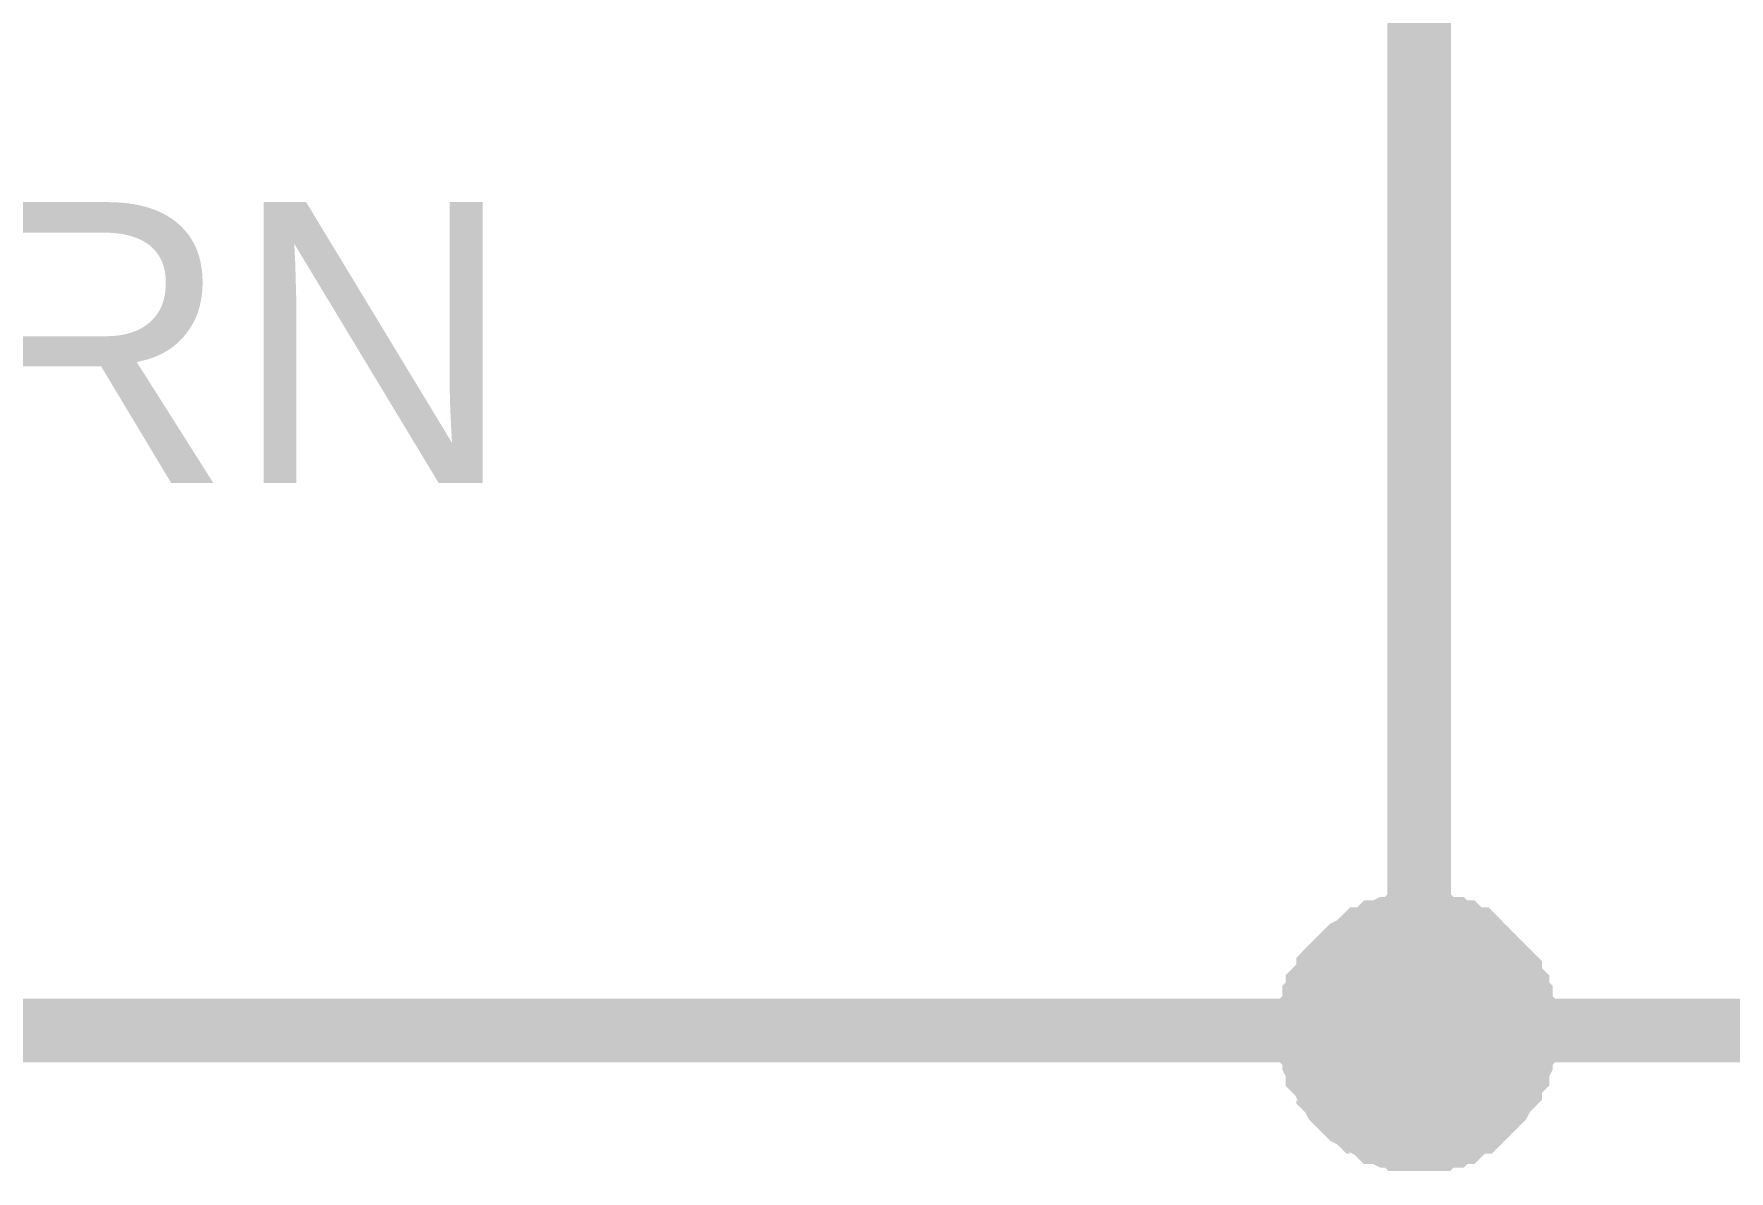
# Model space of a CAD drawing. Header units: millimetres. Extents: x -2024 to 917, y -725 to 13.
# Drawn here: x -1478.16 to -1470.16, y -447.33 to -441.96 of the extents above; entities that cross this region are included whole.
import ezdxf

# ---------------------------------------------------------------- set-up
doc = ezdxf.new("R2010")
doc.units = ezdxf.units.MM
doc.styles.get("Standard").update_dxf_attribs({"font": 'arial.ttf'})

msp = doc.modelspace()

# ---------------------------------------------------------------- linework, layer by layer
at = {"color": 7}
for points, const_width in [([(-1489.1167, -446.6654), (-1471.6222, -446.6654), (-1471.6222, -439.1642)], 0.2997), ([(-1472.1353, -446.6654), (-1472.1353, -446.6323), (-1472.1353, -446.6157), (-1472.1353, -446.5826), (-1472.1187, -446.566), (-1472.1187, -446.5329), (-1472.1187, -446.5163), (-1472.1022, -446.4998), (-1472.1022, -446.4667), (-1472.0856, -446.4501), (-1472.0691, -446.4335), (-1472.0525, -446.4004), (-1472.0525, -446.3839), (-1472.036, -446.3673), (-1472.0194, -446.3508), (-1472.0029, -446.3342), (-1471.9863, -446.3176), (-1471.9698, -446.3011), (-1471.9532, -446.2845), (-1471.9201, -446.268), (-1471.9036, -446.2514), (-1471.887, -446.2348), (-1471.8705, -446.2348), (-1471.8373, -446.2183), (-1471.8208, -446.2017), (-1471.8042, -446.2017), (-1471.7711, -446.1852), (-1471.7546, -446.1852), (-1471.7215, -446.1852), (-1471.7049, -446.1686), (-1471.6718, -446.1686), (-1471.6553, -446.1686), (-1471.6222, -446.1686)], 0.2997), ([(-1472.1353, -446.6654), (-1472.1353, -446.6323), (-1472.1353, -446.6157), (-1472.1353, -446.5826), (-1472.1187, -446.566), (-1472.1187, -446.5329), (-1472.1187, -446.5163), (-1472.1022, -446.4998), (-1472.1022, -446.4667), (-1472.0856, -446.4501), (-1472.0691, -446.4335), (-1472.0525, -446.4004), (-1472.0525, -446.3839), (-1472.036, -446.3673), (-1472.0194, -446.3508), (-1472.0029, -446.3342), (-1471.9863, -446.3176), (-1471.9698, -446.3011), (-1471.9532, -446.2845), (-1471.9201, -446.268), (-1471.9036, -446.2514), (-1471.887, -446.2348), (-1471.8705, -446.2348), (-1471.8373, -446.2183), (-1471.8208, -446.2017), (-1471.8042, -446.2017), (-1471.7711, -446.1852), (-1471.7546, -446.1852), (-1471.7215, -446.1852), (-1471.7049, -446.1686), (-1471.6718, -446.1686), (-1471.6553, -446.1686), (-1471.6222, -446.1686)], 0.2997), ([(-1472.1353, -446.6654), (-1472.1353, -446.6323), (-1472.1353, -446.6157), (-1472.1353, -446.5826), (-1472.1187, -446.566), (-1472.1187, -446.5329), (-1472.1187, -446.5163), (-1472.1022, -446.4998), (-1472.1022, -446.4667), (-1472.0856, -446.4501), (-1472.0691, -446.4335), (-1472.0525, -446.4004), (-1472.0525, -446.3839), (-1472.036, -446.3673), (-1472.0194, -446.3508), (-1472.0029, -446.3342), (-1471.9863, -446.3176), (-1471.9698, -446.3011), (-1471.9532, -446.2845), (-1471.9201, -446.268), (-1471.9036, -446.2514), (-1471.887, -446.2348), (-1471.8705, -446.2348), (-1471.8373, -446.2183), (-1471.8208, -446.2017), (-1471.8042, -446.2017), (-1471.7711, -446.1852), (-1471.7546, -446.1852), (-1471.7215, -446.1852), (-1471.7049, -446.1686), (-1471.6718, -446.1686), (-1471.6553, -446.1686), (-1471.6222, -446.1686)], 0.2997), ([(-1472.1353, -446.6654), (-1472.1353, -446.6323), (-1472.1353, -446.6157), (-1472.1353, -446.5826), (-1472.1187, -446.566), (-1472.1187, -446.5329), (-1472.1187, -446.5163), (-1472.1022, -446.4998), (-1472.1022, -446.4667), (-1472.0856, -446.4501), (-1472.0691, -446.4335), (-1472.0525, -446.4004), (-1472.0525, -446.3839), (-1472.036, -446.3673), (-1472.0194, -446.3508), (-1472.0029, -446.3342), (-1471.9863, -446.3176), (-1471.9698, -446.3011), (-1471.9532, -446.2845), (-1471.9201, -446.268), (-1471.9036, -446.2514), (-1471.887, -446.2348), (-1471.8705, -446.2348), (-1471.8373, -446.2183), (-1471.8208, -446.2017), (-1471.8042, -446.2017), (-1471.7711, -446.1852), (-1471.7546, -446.1852), (-1471.7215, -446.1852), (-1471.7049, -446.1686), (-1471.6718, -446.1686), (-1471.6553, -446.1686), (-1471.6222, -446.1686)], 0.2997), ([(-1471.6222, -446.1686), (-1471.6222, -446.1686)], 0.2997), ([(-1471.6222, -446.1686), (-1471.5891, -446.1686), (-1471.5725, -446.1686), (-1471.5394, -446.1686), (-1471.5229, -446.1852), (-1471.4898, -446.1852), (-1471.4732, -446.1852), (-1471.4567, -446.2017), (-1471.4236, -446.2017), (-1471.407, -446.2183), (-1471.3905, -446.2348), (-1471.3574, -446.2348), (-1471.3408, -446.2514), (-1471.3243, -446.268), (-1471.3077, -446.2845), (-1471.2912, -446.3011), (-1471.2746, -446.3176), (-1471.2581, -446.3342), (-1471.2415, -446.3508), (-1471.225, -446.3673), (-1471.2084, -446.3839), (-1471.1919, -446.4004), (-1471.1919, -446.4335), (-1471.1753, -446.4501), (-1471.1588, -446.4667), (-1471.1588, -446.4998), (-1471.1422, -446.5163), (-1471.1422, -446.5329), (-1471.1422, -446.566), (-1471.1257, -446.5826), (-1471.1257, -446.6157), (-1471.1257, -446.6323), (-1471.1257, -446.6654)], 0.2997), ([(-1471.6222, -446.1686), (-1471.6222, -446.1686)], 0.2997), ([(-1471.6222, -446.1686), (-1471.5891, -446.1686), (-1471.5725, -446.1686), (-1471.5394, -446.1686), (-1471.5229, -446.1852), (-1471.4898, -446.1852), (-1471.4732, -446.1852), (-1471.4567, -446.2017), (-1471.4236, -446.2017), (-1471.407, -446.2183), (-1471.3905, -446.2348), (-1471.3574, -446.2348), (-1471.3408, -446.2514), (-1471.3243, -446.268), (-1471.3077, -446.2845), (-1471.2912, -446.3011), (-1471.2746, -446.3176), (-1471.2581, -446.3342), (-1471.2415, -446.3508), (-1471.225, -446.3673), (-1471.2084, -446.3839), (-1471.1919, -446.4004), (-1471.1919, -446.4335), (-1471.1753, -446.4501), (-1471.1588, -446.4667), (-1471.1588, -446.4998), (-1471.1422, -446.5163), (-1471.1422, -446.5329), (-1471.1422, -446.566), (-1471.1257, -446.5826), (-1471.1257, -446.6157), (-1471.1257, -446.6323), (-1471.1257, -446.6654)], 0.2997), ([(-1471.6222, -446.1686), (-1471.6222, -446.1686)], 0.2997), ([(-1471.6222, -446.1686), (-1471.5891, -446.1686), (-1471.5725, -446.1686), (-1471.5394, -446.1686), (-1471.5229, -446.1852), (-1471.4898, -446.1852), (-1471.4732, -446.1852), (-1471.4567, -446.2017), (-1471.4236, -446.2017), (-1471.407, -446.2183), (-1471.3905, -446.2348), (-1471.3574, -446.2348), (-1471.3408, -446.2514), (-1471.3243, -446.268), (-1471.3077, -446.2845), (-1471.2912, -446.3011), (-1471.2746, -446.3176), (-1471.2581, -446.3342), (-1471.2415, -446.3508), (-1471.225, -446.3673), (-1471.2084, -446.3839), (-1471.1919, -446.4004), (-1471.1919, -446.4335), (-1471.1753, -446.4501), (-1471.1588, -446.4667), (-1471.1588, -446.4998), (-1471.1422, -446.5163), (-1471.1422, -446.5329), (-1471.1422, -446.566), (-1471.1257, -446.5826), (-1471.1257, -446.6157), (-1471.1257, -446.6323), (-1471.1257, -446.6654)], 0.2997), ([(-1471.6222, -446.1686), (-1471.6222, -446.1686)], 0.2997), ([(-1471.6222, -446.1686), (-1471.5891, -446.1686), (-1471.5725, -446.1686), (-1471.5394, -446.1686), (-1471.5229, -446.1852), (-1471.4898, -446.1852), (-1471.4732, -446.1852), (-1471.4567, -446.2017), (-1471.4236, -446.2017), (-1471.407, -446.2183), (-1471.3905, -446.2348), (-1471.3574, -446.2348), (-1471.3408, -446.2514), (-1471.3243, -446.268), (-1471.3077, -446.2845), (-1471.2912, -446.3011), (-1471.2746, -446.3176), (-1471.2581, -446.3342), (-1471.2415, -446.3508), (-1471.225, -446.3673), (-1471.2084, -446.3839), (-1471.1919, -446.4004), (-1471.1919, -446.4335), (-1471.1753, -446.4501), (-1471.1588, -446.4667), (-1471.1588, -446.4998), (-1471.1422, -446.5163), (-1471.1422, -446.5329), (-1471.1422, -446.566), (-1471.1257, -446.5826), (-1471.1257, -446.6157), (-1471.1257, -446.6323), (-1471.1257, -446.6654)], 0.2997), ([(-1472.1353, -446.6654), (-1472.1353, -446.6323), (-1472.1353, -446.6157), (-1472.1353, -446.5826), (-1472.1187, -446.566), (-1472.1187, -446.5329), (-1472.1187, -446.5163), (-1472.1022, -446.4998), (-1472.1022, -446.4667), (-1472.0856, -446.4501), (-1472.0691, -446.4335), (-1472.0525, -446.4004), (-1472.0525, -446.3839), (-1472.036, -446.3673), (-1472.0194, -446.3508), (-1472.0029, -446.3342), (-1471.9863, -446.3176), (-1471.9698, -446.3011), (-1471.9532, -446.2845), (-1471.9201, -446.268), (-1471.9036, -446.2514), (-1471.887, -446.2348), (-1471.8705, -446.2348), (-1471.8373, -446.2183), (-1471.8208, -446.2017), (-1471.8042, -446.2017), (-1471.7711, -446.1852), (-1471.7546, -446.1852), (-1471.7215, -446.1852), (-1471.7049, -446.1686), (-1471.6718, -446.1686), (-1471.6553, -446.1686), (-1471.6222, -446.1686)], 0.0991), ([(-1472.1353, -446.6654), (-1472.1353, -446.6323), (-1472.1353, -446.6157), (-1472.1353, -446.5826), (-1472.1187, -446.566), (-1472.1187, -446.5329), (-1472.1187, -446.5163), (-1472.1022, -446.4998), (-1472.1022, -446.4667), (-1472.0856, -446.4501), (-1472.0691, -446.4335), (-1472.0525, -446.4004), (-1472.0525, -446.3839), (-1472.036, -446.3673), (-1472.0194, -446.3508), (-1472.0029, -446.3342), (-1471.9863, -446.3176), (-1471.9698, -446.3011), (-1471.9532, -446.2845), (-1471.9201, -446.268), (-1471.9036, -446.2514), (-1471.887, -446.2348), (-1471.8705, -446.2348), (-1471.8373, -446.2183), (-1471.8208, -446.2017), (-1471.8042, -446.2017), (-1471.7711, -446.1852), (-1471.7546, -446.1852), (-1471.7215, -446.1852), (-1471.7049, -446.1686), (-1471.6718, -446.1686), (-1471.6553, -446.1686), (-1471.6222, -446.1686)], 0.0991), ([(-1472.1353, -446.6654), (-1472.1353, -446.6323), (-1472.1353, -446.6157), (-1472.1353, -446.5826), (-1472.1187, -446.566), (-1472.1187, -446.5329), (-1472.1187, -446.5163), (-1472.1022, -446.4998), (-1472.1022, -446.4667), (-1472.0856, -446.4501), (-1472.0691, -446.4335), (-1472.0525, -446.4004), (-1472.0525, -446.3839), (-1472.036, -446.3673), (-1472.0194, -446.3508), (-1472.0029, -446.3342), (-1471.9863, -446.3176), (-1471.9698, -446.3011), (-1471.9532, -446.2845), (-1471.9201, -446.268), (-1471.9036, -446.2514), (-1471.887, -446.2348), (-1471.8705, -446.2348), (-1471.8373, -446.2183), (-1471.8208, -446.2017), (-1471.8042, -446.2017), (-1471.7711, -446.1852), (-1471.7546, -446.1852), (-1471.7215, -446.1852), (-1471.7049, -446.1686), (-1471.6718, -446.1686), (-1471.6553, -446.1686), (-1471.6222, -446.1686)], 0.0991), ([(-1472.1353, -446.6654), (-1472.1353, -446.6323), (-1472.1353, -446.6157), (-1472.1353, -446.5826), (-1472.1187, -446.566), (-1472.1187, -446.5329), (-1472.1187, -446.5163), (-1472.1022, -446.4998), (-1472.1022, -446.4667), (-1472.0856, -446.4501), (-1472.0691, -446.4335), (-1472.0525, -446.4004), (-1472.0525, -446.3839), (-1472.036, -446.3673), (-1472.0194, -446.3508), (-1472.0029, -446.3342), (-1471.9863, -446.3176), (-1471.9698, -446.3011), (-1471.9532, -446.2845), (-1471.9201, -446.268), (-1471.9036, -446.2514), (-1471.887, -446.2348), (-1471.8705, -446.2348), (-1471.8373, -446.2183), (-1471.8208, -446.2017), (-1471.8042, -446.2017), (-1471.7711, -446.1852), (-1471.7546, -446.1852), (-1471.7215, -446.1852), (-1471.7049, -446.1686), (-1471.6718, -446.1686), (-1471.6553, -446.1686), (-1471.6222, -446.1686)], 0.0991), ([(-1471.6222, -446.1686), (-1471.6222, -446.1686)], 0.0991), ([(-1471.6222, -446.1686), (-1471.5891, -446.1686), (-1471.5725, -446.1686), (-1471.5394, -446.1686), (-1471.5229, -446.1852), (-1471.4898, -446.1852), (-1471.4732, -446.1852), (-1471.4567, -446.2017), (-1471.4236, -446.2017), (-1471.407, -446.2183), (-1471.3905, -446.2348), (-1471.3574, -446.2348), (-1471.3408, -446.2514), (-1471.3243, -446.268), (-1471.3077, -446.2845), (-1471.2912, -446.3011), (-1471.2746, -446.3176), (-1471.2581, -446.3342), (-1471.2415, -446.3508), (-1471.225, -446.3673), (-1471.2084, -446.3839), (-1471.1919, -446.4004), (-1471.1919, -446.4335), (-1471.1753, -446.4501), (-1471.1588, -446.4667), (-1471.1588, -446.4998), (-1471.1422, -446.5163), (-1471.1422, -446.5329), (-1471.1422, -446.566), (-1471.1257, -446.5826), (-1471.1257, -446.6157), (-1471.1257, -446.6323), (-1471.1257, -446.6654)], 0.0991), ([(-1471.6222, -446.1686), (-1471.6222, -446.1686)], 0.0991), ([(-1471.6222, -446.1686), (-1471.5891, -446.1686), (-1471.5725, -446.1686), (-1471.5394, -446.1686), (-1471.5229, -446.1852), (-1471.4898, -446.1852), (-1471.4732, -446.1852), (-1471.4567, -446.2017), (-1471.4236, -446.2017), (-1471.407, -446.2183), (-1471.3905, -446.2348), (-1471.3574, -446.2348), (-1471.3408, -446.2514), (-1471.3243, -446.268), (-1471.3077, -446.2845), (-1471.2912, -446.3011), (-1471.2746, -446.3176), (-1471.2581, -446.3342), (-1471.2415, -446.3508), (-1471.225, -446.3673), (-1471.2084, -446.3839), (-1471.1919, -446.4004), (-1471.1919, -446.4335), (-1471.1753, -446.4501), (-1471.1588, -446.4667), (-1471.1588, -446.4998), (-1471.1422, -446.5163), (-1471.1422, -446.5329), (-1471.1422, -446.566), (-1471.1257, -446.5826), (-1471.1257, -446.6157), (-1471.1257, -446.6323), (-1471.1257, -446.6654)], 0.0991), ([(-1471.6222, -446.1686), (-1471.6222, -446.1686)], 0.0991), ([(-1471.6222, -446.1686), (-1471.5891, -446.1686), (-1471.5725, -446.1686), (-1471.5394, -446.1686), (-1471.5229, -446.1852), (-1471.4898, -446.1852), (-1471.4732, -446.1852), (-1471.4567, -446.2017), (-1471.4236, -446.2017), (-1471.407, -446.2183), (-1471.3905, -446.2348), (-1471.3574, -446.2348), (-1471.3408, -446.2514), (-1471.3243, -446.268), (-1471.3077, -446.2845), (-1471.2912, -446.3011), (-1471.2746, -446.3176), (-1471.2581, -446.3342), (-1471.2415, -446.3508), (-1471.225, -446.3673), (-1471.2084, -446.3839), (-1471.1919, -446.4004), (-1471.1919, -446.4335), (-1471.1753, -446.4501), (-1471.1588, -446.4667), (-1471.1588, -446.4998), (-1471.1422, -446.5163), (-1471.1422, -446.5329), (-1471.1422, -446.566), (-1471.1257, -446.5826), (-1471.1257, -446.6157), (-1471.1257, -446.6323), (-1471.1257, -446.6654)], 0.0991), ([(-1471.6222, -446.1686), (-1471.6222, -446.1686)], 0.0991), ([(-1471.6222, -446.1686), (-1471.5891, -446.1686), (-1471.5725, -446.1686), (-1471.5394, -446.1686), (-1471.5229, -446.1852), (-1471.4898, -446.1852), (-1471.4732, -446.1852), (-1471.4567, -446.2017), (-1471.4236, -446.2017), (-1471.407, -446.2183), (-1471.3905, -446.2348), (-1471.3574, -446.2348), (-1471.3408, -446.2514), (-1471.3243, -446.268), (-1471.3077, -446.2845), (-1471.2912, -446.3011), (-1471.2746, -446.3176), (-1471.2581, -446.3342), (-1471.2415, -446.3508), (-1471.225, -446.3673), (-1471.2084, -446.3839), (-1471.1919, -446.4004), (-1471.1919, -446.4335), (-1471.1753, -446.4501), (-1471.1588, -446.4667), (-1471.1588, -446.4998), (-1471.1422, -446.5163), (-1471.1422, -446.5329), (-1471.1422, -446.566), (-1471.1257, -446.5826), (-1471.1257, -446.6157), (-1471.1257, -446.6323), (-1471.1257, -446.6654)], 0.0991), ([(-1471.6222, -447.1787), (-1471.6553, -447.1787), (-1471.6718, -447.1787), (-1471.7049, -447.1787), (-1471.7215, -447.1621), (-1471.7546, -447.1621), (-1471.7711, -447.1621), (-1471.8042, -447.1456), (-1471.8208, -447.1456), (-1471.8373, -447.129), (-1471.8705, -447.1125), (-1471.887, -447.0959), (-1471.9036, -447.0959), (-1471.9201, -447.0793), (-1471.9532, -447.0628), (-1471.9698, -447.0462), (-1471.9863, -447.0297), (-1472.0029, -447.0131), (-1472.0194, -446.9966), (-1472.036, -446.9634), (-1472.0525, -446.9469), (-1472.0525, -446.9303), (-1472.0691, -446.9138), (-1472.0856, -446.8806), (-1472.1022, -446.8641), (-1472.1022, -446.8475), (-1472.1187, -446.8144), (-1472.1187, -446.7978), (-1472.1187, -446.7647), (-1472.1353, -446.7482), (-1472.1353, -446.715), (-1472.1353, -446.6985), (-1472.1353, -446.6654)], 0.2997), ([(-1472.1353, -446.6654), (-1472.1353, -446.6654)], 0.2997), ([(-1471.6222, -447.1787), (-1471.6553, -447.1787), (-1471.6718, -447.1787), (-1471.7049, -447.1787), (-1471.7215, -447.1621), (-1471.7546, -447.1621), (-1471.7711, -447.1621), (-1471.8042, -447.1456), (-1471.8208, -447.1456), (-1471.8373, -447.129), (-1471.8705, -447.1125), (-1471.887, -447.0959), (-1471.9036, -447.0959), (-1471.9201, -447.0793), (-1471.9532, -447.0628), (-1471.9698, -447.0462), (-1471.9863, -447.0297), (-1472.0029, -447.0131), (-1472.0194, -446.9966), (-1472.036, -446.9634), (-1472.0525, -446.9469), (-1472.0525, -446.9303), (-1472.0691, -446.9138), (-1472.0856, -446.8806), (-1472.1022, -446.8641), (-1472.1022, -446.8475), (-1472.1187, -446.8144), (-1472.1187, -446.7978), (-1472.1187, -446.7647), (-1472.1353, -446.7482), (-1472.1353, -446.715), (-1472.1353, -446.6985), (-1472.1353, -446.6654)], 0.2997), ([(-1472.1353, -446.6654), (-1472.1353, -446.6654)], 0.2997), ([(-1471.6222, -447.1787), (-1471.6553, -447.1787), (-1471.6718, -447.1787), (-1471.7049, -447.1787), (-1471.7215, -447.1621), (-1471.7546, -447.1621), (-1471.7711, -447.1621), (-1471.8042, -447.1456), (-1471.8208, -447.1456), (-1471.8373, -447.129), (-1471.8705, -447.1125), (-1471.887, -447.0959), (-1471.9036, -447.0959), (-1471.9201, -447.0793), (-1471.9532, -447.0628), (-1471.9698, -447.0462), (-1471.9863, -447.0297), (-1472.0029, -447.0131), (-1472.0194, -446.9966), (-1472.036, -446.9634), (-1472.0525, -446.9469), (-1472.0525, -446.9303), (-1472.0691, -446.9138), (-1472.0856, -446.8806), (-1472.1022, -446.8641), (-1472.1022, -446.8475), (-1472.1187, -446.8144), (-1472.1187, -446.7978), (-1472.1187, -446.7647), (-1472.1353, -446.7482), (-1472.1353, -446.715), (-1472.1353, -446.6985), (-1472.1353, -446.6654)], 0.2997), ([(-1472.1353, -446.6654), (-1472.1353, -446.6654)], 0.2997), ([(-1471.6222, -447.1787), (-1471.6553, -447.1787), (-1471.6718, -447.1787), (-1471.7049, -447.1787), (-1471.7215, -447.1621), (-1471.7546, -447.1621), (-1471.7711, -447.1621), (-1471.8042, -447.1456), (-1471.8208, -447.1456), (-1471.8373, -447.129), (-1471.8705, -447.1125), (-1471.887, -447.0959), (-1471.9036, -447.0959), (-1471.9201, -447.0793), (-1471.9532, -447.0628), (-1471.9698, -447.0462), (-1471.9863, -447.0297), (-1472.0029, -447.0131), (-1472.0194, -446.9966), (-1472.036, -446.9634), (-1472.0525, -446.9469), (-1472.0525, -446.9303), (-1472.0691, -446.9138), (-1472.0856, -446.8806), (-1472.1022, -446.8641), (-1472.1022, -446.8475), (-1472.1187, -446.8144), (-1472.1187, -446.7978), (-1472.1187, -446.7647), (-1472.1353, -446.7482), (-1472.1353, -446.715), (-1472.1353, -446.6985), (-1472.1353, -446.6654)], 0.2997), ([(-1472.1353, -446.6654), (-1472.1353, -446.6654)], 0.2997), ([(-1471.1257, -446.6654), (-1471.1257, -446.6985), (-1471.1257, -446.715), (-1471.1257, -446.7482), (-1471.1422, -446.7647), (-1471.1422, -446.7978), (-1471.1422, -446.8144), (-1471.1588, -446.8475), (-1471.1588, -446.8641), (-1471.1753, -446.8806), (-1471.1919, -446.9138), (-1471.1919, -446.9303), (-1471.2084, -446.9469), (-1471.225, -446.9634), (-1471.2415, -446.9966), (-1471.2581, -447.0131), (-1471.2746, -447.0297), (-1471.2912, -447.0462), (-1471.3077, -447.0628), (-1471.3243, -447.0793), (-1471.3408, -447.0959), (-1471.3574, -447.0959), (-1471.3905, -447.1125), (-1471.407, -447.129), (-1471.4236, -447.1456), (-1471.4567, -447.1456), (-1471.4732, -447.1621), (-1471.4898, -447.1621), (-1471.5229, -447.1621), (-1471.5394, -447.1787), (-1471.5725, -447.1787), (-1471.5891, -447.1787), (-1471.6222, -447.1787)], 0.2997), ([(-1471.6222, -446.6654), (-1411.6577, -446.6654)], 0.2997), ([(-1471.1257, -446.6654), (-1471.1257, -446.6985), (-1471.1257, -446.715), (-1471.1257, -446.7482), (-1471.1422, -446.7647), (-1471.1422, -446.7978), (-1471.1422, -446.8144), (-1471.1588, -446.8475), (-1471.1588, -446.8641), (-1471.1753, -446.8806), (-1471.1919, -446.9138), (-1471.1919, -446.9303), (-1471.2084, -446.9469), (-1471.225, -446.9634), (-1471.2415, -446.9966), (-1471.2581, -447.0131), (-1471.2746, -447.0297), (-1471.2912, -447.0462), (-1471.3077, -447.0628), (-1471.3243, -447.0793), (-1471.3408, -447.0959), (-1471.3574, -447.0959), (-1471.3905, -447.1125), (-1471.407, -447.129), (-1471.4236, -447.1456), (-1471.4567, -447.1456), (-1471.4732, -447.1621), (-1471.4898, -447.1621), (-1471.5229, -447.1621), (-1471.5394, -447.1787), (-1471.5725, -447.1787), (-1471.5891, -447.1787), (-1471.6222, -447.1787)], 0.2997), ([(-1471.1257, -446.6654), (-1471.1257, -446.6985), (-1471.1257, -446.715), (-1471.1257, -446.7482), (-1471.1422, -446.7647), (-1471.1422, -446.7978), (-1471.1422, -446.8144), (-1471.1588, -446.8475), (-1471.1588, -446.8641), (-1471.1753, -446.8806), (-1471.1919, -446.9138), (-1471.1919, -446.9303), (-1471.2084, -446.9469), (-1471.225, -446.9634), (-1471.2415, -446.9966), (-1471.2581, -447.0131), (-1471.2746, -447.0297), (-1471.2912, -447.0462), (-1471.3077, -447.0628), (-1471.3243, -447.0793), (-1471.3408, -447.0959), (-1471.3574, -447.0959), (-1471.3905, -447.1125), (-1471.407, -447.129), (-1471.4236, -447.1456), (-1471.4567, -447.1456), (-1471.4732, -447.1621), (-1471.4898, -447.1621), (-1471.5229, -447.1621), (-1471.5394, -447.1787), (-1471.5725, -447.1787), (-1471.5891, -447.1787), (-1471.6222, -447.1787)], 0.2997), ([(-1471.1257, -446.6654), (-1471.1257, -446.6985), (-1471.1257, -446.715), (-1471.1257, -446.7482), (-1471.1422, -446.7647), (-1471.1422, -446.7978), (-1471.1422, -446.8144), (-1471.1588, -446.8475), (-1471.1588, -446.8641), (-1471.1753, -446.8806), (-1471.1919, -446.9138), (-1471.1919, -446.9303), (-1471.2084, -446.9469), (-1471.225, -446.9634), (-1471.2415, -446.9966), (-1471.2581, -447.0131), (-1471.2746, -447.0297), (-1471.2912, -447.0462), (-1471.3077, -447.0628), (-1471.3243, -447.0793), (-1471.3408, -447.0959), (-1471.3574, -447.0959), (-1471.3905, -447.1125), (-1471.407, -447.129), (-1471.4236, -447.1456), (-1471.4567, -447.1456), (-1471.4732, -447.1621), (-1471.4898, -447.1621), (-1471.5229, -447.1621), (-1471.5394, -447.1787), (-1471.5725, -447.1787), (-1471.5891, -447.1787), (-1471.6222, -447.1787)], 0.2997), ([(-1471.1257, -446.6654), (-1471.1257, -446.6654), (-1471.1257, -446.6654), (-1471.1257, -446.6654), (-1471.1257, -446.6654), (-1471.1257, -446.6654), (-1471.1257, -446.6654), (-1471.1257, -446.6654), (-1471.1257, -446.6654), (-1471.1257, -446.6654), (-1471.1257, -446.6654), (-1471.1257, -446.6654), (-1471.1257, -446.6654), (-1471.1257, -446.6654), (-1471.1257, -446.6654), (-1471.1257, -446.6654), (-1471.1257, -446.6654), (-1471.1257, -446.6654), (-1471.1257, -446.6654), (-1471.1257, -446.6654), (-1471.1257, -446.6654), (-1471.1257, -446.6654), (-1471.1257, -446.6654), (-1471.1257, -446.6654), (-1471.1257, -446.6654), (-1471.1257, -446.6654), (-1471.1257, -446.6654), (-1471.1257, -446.6654), (-1471.1257, -446.6654), (-1471.1257, -446.6654), (-1471.1257, -446.6654), (-1471.1257, -446.6654), (-1471.1257, -446.6654)], 0.2997), ([(-1471.1257, -446.6654), (-1471.1257, -446.6654)], 0.2997), ([(-1471.1257, -446.6654), (-1471.1257, -446.6654), (-1471.1257, -446.6654), (-1471.1257, -446.6654), (-1471.1257, -446.6654), (-1471.1257, -446.6654), (-1471.1257, -446.6654), (-1471.1257, -446.6654), (-1471.1257, -446.6654), (-1471.1257, -446.6654), (-1471.1257, -446.6654), (-1471.1257, -446.6654), (-1471.1257, -446.6654), (-1471.1257, -446.6654), (-1471.1257, -446.6654), (-1471.1257, -446.6654), (-1471.1257, -446.6654), (-1471.1257, -446.6654), (-1471.1257, -446.6654), (-1471.1257, -446.6654), (-1471.1257, -446.6654), (-1471.1257, -446.6654), (-1471.1257, -446.6654), (-1471.1257, -446.6654), (-1471.1257, -446.6654), (-1471.1257, -446.6654), (-1471.1257, -446.6654), (-1471.1257, -446.6654), (-1471.1257, -446.6654), (-1471.1257, -446.6654), (-1471.1257, -446.6654), (-1471.1257, -446.6654), (-1471.1257, -446.6654)], 0.2997), ([(-1471.1257, -446.6654), (-1471.1257, -446.6654)], 0.2997), ([(-1471.1257, -446.6654), (-1471.1257, -446.6654), (-1471.1257, -446.6654), (-1471.1257, -446.6654), (-1471.1257, -446.6654), (-1471.1257, -446.6654), (-1471.1257, -446.6654), (-1471.1257, -446.6654), (-1471.1257, -446.6654), (-1471.1257, -446.6654), (-1471.1257, -446.6654), (-1471.1257, -446.6654), (-1471.1257, -446.6654), (-1471.1257, -446.6654), (-1471.1257, -446.6654), (-1471.1257, -446.6654), (-1471.1257, -446.6654), (-1471.1257, -446.6654), (-1471.1257, -446.6654), (-1471.1257, -446.6654), (-1471.1257, -446.6654), (-1471.1257, -446.6654), (-1471.1257, -446.6654), (-1471.1257, -446.6654), (-1471.1257, -446.6654), (-1471.1257, -446.6654), (-1471.1257, -446.6654), (-1471.1257, -446.6654), (-1471.1257, -446.6654), (-1471.1257, -446.6654), (-1471.1257, -446.6654), (-1471.1257, -446.6654), (-1471.1257, -446.6654)], 0.2997), ([(-1471.1257, -446.6654), (-1471.1257, -446.6654)], 0.2997), ([(-1471.1257, -446.6654), (-1471.1257, -446.6654), (-1471.1257, -446.6654), (-1471.1257, -446.6654), (-1471.1257, -446.6654), (-1471.1257, -446.6654), (-1471.1257, -446.6654), (-1471.1257, -446.6654), (-1471.1257, -446.6654), (-1471.1257, -446.6654), (-1471.1257, -446.6654), (-1471.1257, -446.6654), (-1471.1257, -446.6654), (-1471.1257, -446.6654), (-1471.1257, -446.6654), (-1471.1257, -446.6654), (-1471.1257, -446.6654), (-1471.1257, -446.6654), (-1471.1257, -446.6654), (-1471.1257, -446.6654), (-1471.1257, -446.6654), (-1471.1257, -446.6654), (-1471.1257, -446.6654), (-1471.1257, -446.6654), (-1471.1257, -446.6654), (-1471.1257, -446.6654), (-1471.1257, -446.6654), (-1471.1257, -446.6654), (-1471.1257, -446.6654), (-1471.1257, -446.6654), (-1471.1257, -446.6654), (-1471.1257, -446.6654), (-1471.1257, -446.6654)], 0.2997), ([(-1471.1257, -446.6654), (-1471.1257, -446.6654)], 0.2997), ([(-1471.6222, -447.1787), (-1471.6553, -447.1787), (-1471.6718, -447.1787), (-1471.7049, -447.1787), (-1471.7215, -447.1621), (-1471.7546, -447.1621), (-1471.7711, -447.1621), (-1471.8042, -447.1456), (-1471.8208, -447.1456), (-1471.8373, -447.129), (-1471.8705, -447.1125), (-1471.887, -447.0959), (-1471.9036, -447.0959), (-1471.9201, -447.0793), (-1471.9532, -447.0628), (-1471.9698, -447.0462), (-1471.9863, -447.0297), (-1472.0029, -447.0131), (-1472.0194, -446.9966), (-1472.036, -446.9634), (-1472.0525, -446.9469), (-1472.0525, -446.9303), (-1472.0691, -446.9138), (-1472.0856, -446.8806), (-1472.1022, -446.8641), (-1472.1022, -446.8475), (-1472.1187, -446.8144), (-1472.1187, -446.7978), (-1472.1187, -446.7647), (-1472.1353, -446.7482), (-1472.1353, -446.715), (-1472.1353, -446.6985), (-1472.1353, -446.6654)], 0.0991), ([(-1472.1353, -446.6654), (-1472.1353, -446.6654)], 0.0991), ([(-1471.6222, -447.1787), (-1471.6553, -447.1787), (-1471.6718, -447.1787), (-1471.7049, -447.1787), (-1471.7215, -447.1621), (-1471.7546, -447.1621), (-1471.7711, -447.1621), (-1471.8042, -447.1456), (-1471.8208, -447.1456), (-1471.8373, -447.129), (-1471.8705, -447.1125), (-1471.887, -447.0959), (-1471.9036, -447.0959), (-1471.9201, -447.0793), (-1471.9532, -447.0628), (-1471.9698, -447.0462), (-1471.9863, -447.0297), (-1472.0029, -447.0131), (-1472.0194, -446.9966), (-1472.036, -446.9634), (-1472.0525, -446.9469), (-1472.0525, -446.9303), (-1472.0691, -446.9138), (-1472.0856, -446.8806), (-1472.1022, -446.8641), (-1472.1022, -446.8475), (-1472.1187, -446.8144), (-1472.1187, -446.7978), (-1472.1187, -446.7647), (-1472.1353, -446.7482), (-1472.1353, -446.715), (-1472.1353, -446.6985), (-1472.1353, -446.6654)], 0.0991), ([(-1472.1353, -446.6654), (-1472.1353, -446.6654)], 0.0991), ([(-1471.6222, -447.1787), (-1471.6553, -447.1787), (-1471.6718, -447.1787), (-1471.7049, -447.1787), (-1471.7215, -447.1621), (-1471.7546, -447.1621), (-1471.7711, -447.1621), (-1471.8042, -447.1456), (-1471.8208, -447.1456), (-1471.8373, -447.129), (-1471.8705, -447.1125), (-1471.887, -447.0959), (-1471.9036, -447.0959), (-1471.9201, -447.0793), (-1471.9532, -447.0628), (-1471.9698, -447.0462), (-1471.9863, -447.0297), (-1472.0029, -447.0131), (-1472.0194, -446.9966), (-1472.036, -446.9634), (-1472.0525, -446.9469), (-1472.0525, -446.9303), (-1472.0691, -446.9138), (-1472.0856, -446.8806), (-1472.1022, -446.8641), (-1472.1022, -446.8475), (-1472.1187, -446.8144), (-1472.1187, -446.7978), (-1472.1187, -446.7647), (-1472.1353, -446.7482), (-1472.1353, -446.715), (-1472.1353, -446.6985), (-1472.1353, -446.6654)], 0.0991), ([(-1472.1353, -446.6654), (-1472.1353, -446.6654)], 0.0991), ([(-1471.6222, -447.1787), (-1471.6553, -447.1787), (-1471.6718, -447.1787), (-1471.7049, -447.1787), (-1471.7215, -447.1621), (-1471.7546, -447.1621), (-1471.7711, -447.1621), (-1471.8042, -447.1456), (-1471.8208, -447.1456), (-1471.8373, -447.129), (-1471.8705, -447.1125), (-1471.887, -447.0959), (-1471.9036, -447.0959), (-1471.9201, -447.0793), (-1471.9532, -447.0628), (-1471.9698, -447.0462), (-1471.9863, -447.0297), (-1472.0029, -447.0131), (-1472.0194, -446.9966), (-1472.036, -446.9634), (-1472.0525, -446.9469), (-1472.0525, -446.9303), (-1472.0691, -446.9138), (-1472.0856, -446.8806), (-1472.1022, -446.8641), (-1472.1022, -446.8475), (-1472.1187, -446.8144), (-1472.1187, -446.7978), (-1472.1187, -446.7647), (-1472.1353, -446.7482), (-1472.1353, -446.715), (-1472.1353, -446.6985), (-1472.1353, -446.6654)], 0.0991), ([(-1472.1353, -446.6654), (-1472.1353, -446.6654)], 0.0991), ([(-1471.1257, -446.6654), (-1471.1257, -446.6985), (-1471.1257, -446.715), (-1471.1257, -446.7482), (-1471.1422, -446.7647), (-1471.1422, -446.7978), (-1471.1422, -446.8144), (-1471.1588, -446.8475), (-1471.1588, -446.8641), (-1471.1753, -446.8806), (-1471.1919, -446.9138), (-1471.1919, -446.9303), (-1471.2084, -446.9469), (-1471.225, -446.9634), (-1471.2415, -446.9966), (-1471.2581, -447.0131), (-1471.2746, -447.0297), (-1471.2912, -447.0462), (-1471.3077, -447.0628), (-1471.3243, -447.0793), (-1471.3408, -447.0959), (-1471.3574, -447.0959), (-1471.3905, -447.1125), (-1471.407, -447.129), (-1471.4236, -447.1456), (-1471.4567, -447.1456), (-1471.4732, -447.1621), (-1471.4898, -447.1621), (-1471.5229, -447.1621), (-1471.5394, -447.1787), (-1471.5725, -447.1787), (-1471.5891, -447.1787), (-1471.6222, -447.1787)], 0.0991), ([(-1471.1257, -446.6654), (-1471.1257, -446.6985), (-1471.1257, -446.715), (-1471.1257, -446.7482), (-1471.1422, -446.7647), (-1471.1422, -446.7978), (-1471.1422, -446.8144), (-1471.1588, -446.8475), (-1471.1588, -446.8641), (-1471.1753, -446.8806), (-1471.1919, -446.9138), (-1471.1919, -446.9303), (-1471.2084, -446.9469), (-1471.225, -446.9634), (-1471.2415, -446.9966), (-1471.2581, -447.0131), (-1471.2746, -447.0297), (-1471.2912, -447.0462), (-1471.3077, -447.0628), (-1471.3243, -447.0793), (-1471.3408, -447.0959), (-1471.3574, -447.0959), (-1471.3905, -447.1125), (-1471.407, -447.129), (-1471.4236, -447.1456), (-1471.4567, -447.1456), (-1471.4732, -447.1621), (-1471.4898, -447.1621), (-1471.5229, -447.1621), (-1471.5394, -447.1787), (-1471.5725, -447.1787), (-1471.5891, -447.1787), (-1471.6222, -447.1787)], 0.0991), ([(-1471.1257, -446.6654), (-1471.1257, -446.6985), (-1471.1257, -446.715), (-1471.1257, -446.7482), (-1471.1422, -446.7647), (-1471.1422, -446.7978), (-1471.1422, -446.8144), (-1471.1588, -446.8475), (-1471.1588, -446.8641), (-1471.1753, -446.8806), (-1471.1919, -446.9138), (-1471.1919, -446.9303), (-1471.2084, -446.9469), (-1471.225, -446.9634), (-1471.2415, -446.9966), (-1471.2581, -447.0131), (-1471.2746, -447.0297), (-1471.2912, -447.0462), (-1471.3077, -447.0628), (-1471.3243, -447.0793), (-1471.3408, -447.0959), (-1471.3574, -447.0959), (-1471.3905, -447.1125), (-1471.407, -447.129), (-1471.4236, -447.1456), (-1471.4567, -447.1456), (-1471.4732, -447.1621), (-1471.4898, -447.1621), (-1471.5229, -447.1621), (-1471.5394, -447.1787), (-1471.5725, -447.1787), (-1471.5891, -447.1787), (-1471.6222, -447.1787)], 0.0991), ([(-1471.1257, -446.6654), (-1471.1257, -446.6985), (-1471.1257, -446.715), (-1471.1257, -446.7482), (-1471.1422, -446.7647), (-1471.1422, -446.7978), (-1471.1422, -446.8144), (-1471.1588, -446.8475), (-1471.1588, -446.8641), (-1471.1753, -446.8806), (-1471.1919, -446.9138), (-1471.1919, -446.9303), (-1471.2084, -446.9469), (-1471.225, -446.9634), (-1471.2415, -446.9966), (-1471.2581, -447.0131), (-1471.2746, -447.0297), (-1471.2912, -447.0462), (-1471.3077, -447.0628), (-1471.3243, -447.0793), (-1471.3408, -447.0959), (-1471.3574, -447.0959), (-1471.3905, -447.1125), (-1471.407, -447.129), (-1471.4236, -447.1456), (-1471.4567, -447.1456), (-1471.4732, -447.1621), (-1471.4898, -447.1621), (-1471.5229, -447.1621), (-1471.5394, -447.1787), (-1471.5725, -447.1787), (-1471.5891, -447.1787), (-1471.6222, -447.1787)], 0.0991), ([(-1471.1257, -446.6654), (-1471.1257, -446.6654), (-1471.1257, -446.6654), (-1471.1257, -446.6654), (-1471.1257, -446.6654), (-1471.1257, -446.6654), (-1471.1257, -446.6654), (-1471.1257, -446.6654), (-1471.1257, -446.6654), (-1471.1257, -446.6654), (-1471.1257, -446.6654), (-1471.1257, -446.6654), (-1471.1257, -446.6654), (-1471.1257, -446.6654), (-1471.1257, -446.6654), (-1471.1257, -446.6654), (-1471.1257, -446.6654), (-1471.1257, -446.6654), (-1471.1257, -446.6654), (-1471.1257, -446.6654), (-1471.1257, -446.6654), (-1471.1257, -446.6654), (-1471.1257, -446.6654), (-1471.1257, -446.6654), (-1471.1257, -446.6654), (-1471.1257, -446.6654), (-1471.1257, -446.6654), (-1471.1257, -446.6654), (-1471.1257, -446.6654), (-1471.1257, -446.6654), (-1471.1257, -446.6654), (-1471.1257, -446.6654), (-1471.1257, -446.6654)], 0.0991), ([(-1471.1257, -446.6654), (-1471.1257, -446.6654)], 0.0991), ([(-1471.1257, -446.6654), (-1471.1257, -446.6654), (-1471.1257, -446.6654), (-1471.1257, -446.6654), (-1471.1257, -446.6654), (-1471.1257, -446.6654), (-1471.1257, -446.6654), (-1471.1257, -446.6654), (-1471.1257, -446.6654), (-1471.1257, -446.6654), (-1471.1257, -446.6654), (-1471.1257, -446.6654), (-1471.1257, -446.6654), (-1471.1257, -446.6654), (-1471.1257, -446.6654), (-1471.1257, -446.6654), (-1471.1257, -446.6654), (-1471.1257, -446.6654), (-1471.1257, -446.6654), (-1471.1257, -446.6654), (-1471.1257, -446.6654), (-1471.1257, -446.6654), (-1471.1257, -446.6654), (-1471.1257, -446.6654), (-1471.1257, -446.6654), (-1471.1257, -446.6654), (-1471.1257, -446.6654), (-1471.1257, -446.6654), (-1471.1257, -446.6654), (-1471.1257, -446.6654), (-1471.1257, -446.6654), (-1471.1257, -446.6654), (-1471.1257, -446.6654)], 0.0991), ([(-1471.1257, -446.6654), (-1471.1257, -446.6654)], 0.0991), ([(-1471.1257, -446.6654), (-1471.1257, -446.6654), (-1471.1257, -446.6654), (-1471.1257, -446.6654), (-1471.1257, -446.6654), (-1471.1257, -446.6654), (-1471.1257, -446.6654), (-1471.1257, -446.6654), (-1471.1257, -446.6654), (-1471.1257, -446.6654), (-1471.1257, -446.6654), (-1471.1257, -446.6654), (-1471.1257, -446.6654), (-1471.1257, -446.6654), (-1471.1257, -446.6654), (-1471.1257, -446.6654), (-1471.1257, -446.6654), (-1471.1257, -446.6654), (-1471.1257, -446.6654), (-1471.1257, -446.6654), (-1471.1257, -446.6654), (-1471.1257, -446.6654), (-1471.1257, -446.6654), (-1471.1257, -446.6654), (-1471.1257, -446.6654), (-1471.1257, -446.6654), (-1471.1257, -446.6654), (-1471.1257, -446.6654), (-1471.1257, -446.6654), (-1471.1257, -446.6654), (-1471.1257, -446.6654), (-1471.1257, -446.6654), (-1471.1257, -446.6654)], 0.0991), ([(-1471.1257, -446.6654), (-1471.1257, -446.6654)], 0.0991), ([(-1471.1257, -446.6654), (-1471.1257, -446.6654), (-1471.1257, -446.6654), (-1471.1257, -446.6654), (-1471.1257, -446.6654), (-1471.1257, -446.6654), (-1471.1257, -446.6654), (-1471.1257, -446.6654), (-1471.1257, -446.6654), (-1471.1257, -446.6654), (-1471.1257, -446.6654), (-1471.1257, -446.6654), (-1471.1257, -446.6654), (-1471.1257, -446.6654), (-1471.1257, -446.6654), (-1471.1257, -446.6654), (-1471.1257, -446.6654), (-1471.1257, -446.6654), (-1471.1257, -446.6654), (-1471.1257, -446.6654), (-1471.1257, -446.6654), (-1471.1257, -446.6654), (-1471.1257, -446.6654), (-1471.1257, -446.6654), (-1471.1257, -446.6654), (-1471.1257, -446.6654), (-1471.1257, -446.6654), (-1471.1257, -446.6654), (-1471.1257, -446.6654), (-1471.1257, -446.6654), (-1471.1257, -446.6654), (-1471.1257, -446.6654), (-1471.1257, -446.6654)], 0.0991), ([(-1471.1257, -446.6654), (-1471.1257, -446.6654)], 0.0991)]:
    msp.add_lwpolyline(points, dxfattribs=dict(at, const_width=const_width))
at = {"color": 7, "const_width": 0.508}
msp.add_lwpolyline([(-1471.8517, -446.6625, 1), (-1471.3437, -446.6625, 1)], format="xyb", close=True, dxfattribs=at)

# ---------------------------------------------------------------- texts
at = {"color": 7}
msp.add_text('DS1040-04RN', height=1.32471, dxfattribs=at).set_placement((-1487.925, -444.0822))

doc.saveas('drawing.dxf')
